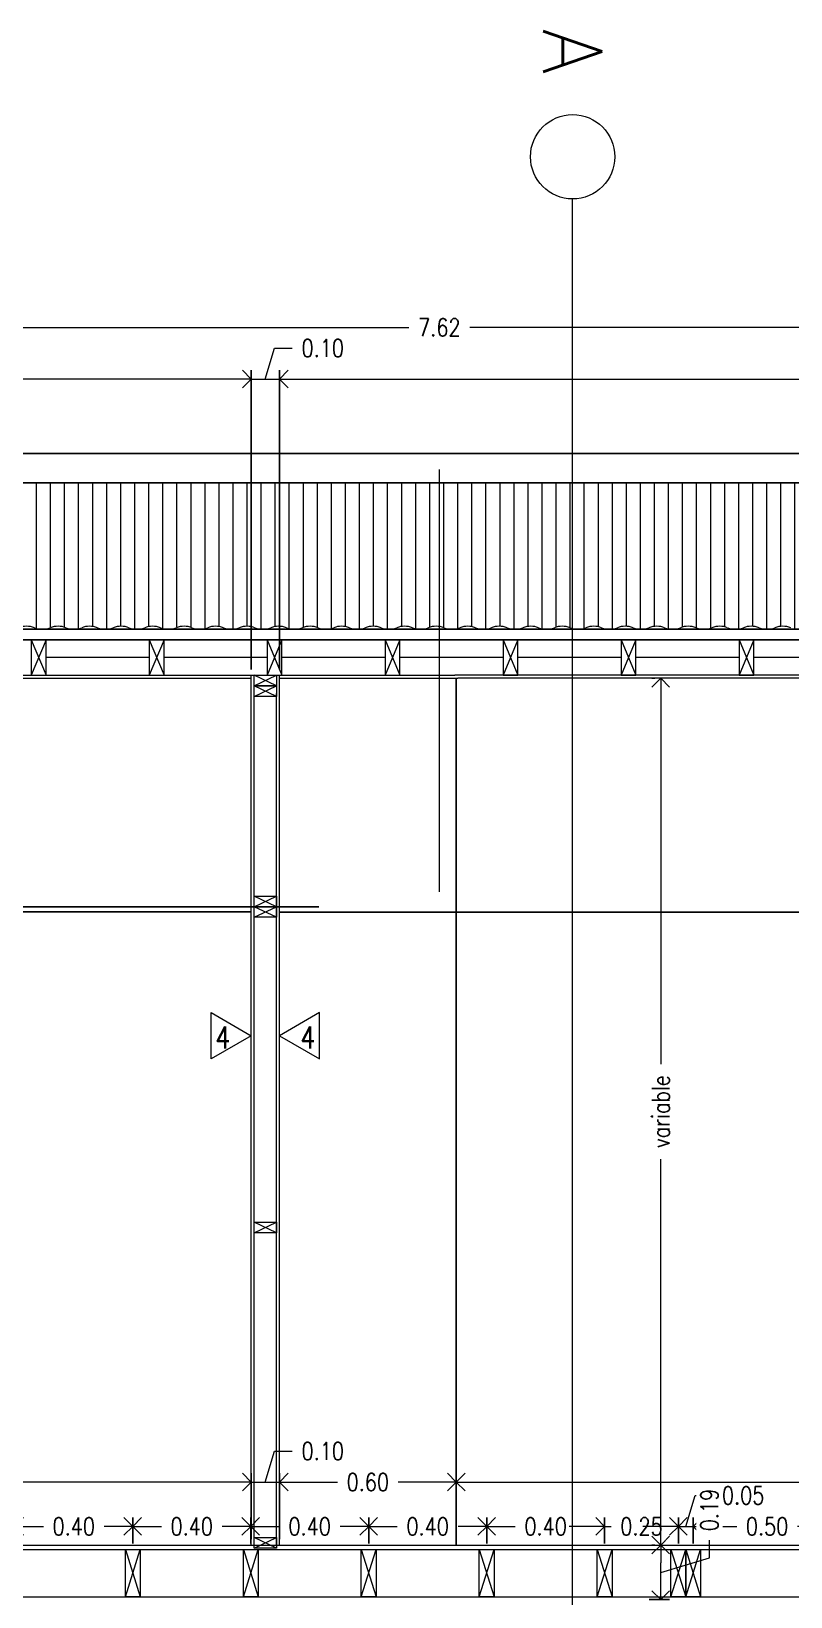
# Model space of a CAD drawing. Header units: inches. Extents: x 10.8 to 60.4, y 12.2 to 79.7.
# Drawn here: x 50.68 to 53.26, y 19.75 to 25.06 of the extents above; entities that cross this region are included whole.
import ezdxf
from ezdxf.enums import TextEntityAlignment as Align

# ---------------------------------------------------------------- set-up
doc = ezdxf.new("R2010")
doc.units = ezdxf.units.IN
doc.header["$MEASUREMENT"] = 0
doc.linetypes.add('HIDDEN', pattern=[0.375, 0.25, -0.125])
doc.layers.get('DEFPOINTS').update_dxf_attribs({"color": 210})
doc.layers.add('_AUX', color=210, linetype='Continuous', lineweight=18, plot=False)
for name, color, linetype, lineweight in [('A-ANNO-DIMS', 3, 'Continuous', 18), ('A-ANNO-SYMB', 3, 'Continuous', 18), ('A-ANNO-TEXT', 3, 'Continuous', 18), ('A-DETL-MBND', 3, 'Continuous', 18), ('A-ELEV-MBE2', 4, 'Continuous', 25), ('A-ELEV-OVHD', 3, 'HIDDEN', 18), ('A-ELEV-PATT', 8, 'Continuous', 18), ('A-WALL-PATT', 8, 'Continuous', 18), ('A-WALL-STUD', 3, 'Continuous', 18)]:
    doc.layers.add(name, color=color, linetype=linetype, lineweight=lineweight)
doc.styles.add('E-ROMANS', font='romans.shx', dxfattribs={"width": 0.8})
doc.dimstyles.new('E-0050_ARW_12', dxfattribs={"dimscale": 0.001, "dimtxt": 60, "dimasz": 60, "dimexe": 30, "dimexo": 20, "dimgap": 30, "dimtad": 0, "dimzin": 0, "dimdsep": 46, "dimtxsty": 'E-ROMANS', "dimblk": 'OPEN90', "dimcen": 30, "dimclrd": 256, "dimclre": 256, "dimclrt": 256, "dimadec": 0, "dimazin": 0, "dimtfac": 1, "dimtmove": 1, "dimatfit": 3, "dimldrblk": 'OPEN90', "dimfxl": 1, "dimtfill": 1, "dimtolj": 1, "dimtzin": 0, "dimlwd": -1, "dimarcsym": 0})

# ---------------------------------------------------------------- blocks, each defined once
blk = doc.blocks.new('_Open90')
at = {"color": 0, "linetype": 'ByBlock', "lineweight": -2}
for p, q in [((0, 0), (-1, 0)), ((-0.5, 0.5), (0, 0)), ((0, 0), (-0.5, -0.5))]:
    blk.add_line(p, q, dxfattribs=at)
blk = doc.blocks.new('*D1375')
at = {"layer": 'A-ANNO-DIMS', "lineweight": -2, "transparency": 16777216}
for p, q in [((50.6266, 19.9313), (50.6266, 20.0195)), ((51.0266, 19.9313), (51.0266, 20.0195))]:
    blk.add_line(p, q, dxfattribs=at)
at = {"layer": 'A-ANNO-DIMS', "transparency": 16777216}
for p, q in [((50.6866, 19.9895), (50.7235, 19.9895)), ((50.9666, 19.9895), (50.9298, 19.9895))]:
    blk.add_line(p, q, dxfattribs=at)
at = {"layer": 'DEFPOINTS', "color": 0, "transparency": 16777216}
for p in [(51.0266, 19.9895), (50.6266, 19.9113), (51.0266, 19.9113)]:
    blk.add_point(p, dxfattribs=at)
at = {"layer": 'A-ANNO-DIMS', "transparency": 16777216, "xscale": 0.06, "yscale": 0.06, "zscale": 0.06, "rotation": 180}
blk.add_blockref('_Open90', (50.6266, 19.9895), dxfattribs=at)
at = {"layer": 'A-ANNO-DIMS', "transparency": 16777216, "xscale": 0.06, "yscale": 0.06, "zscale": 0.06}
blk.add_blockref('_Open90', (51.0266, 19.9895), dxfattribs=at)
at = {"layer": 'A-ANNO-DIMS', "transparency": 16777216, "insert": (50.8266, 19.9895), "char_height": 0.06, "attachment_point": 5, "style": 'E-ROMANS', "bg_fill": 3, "box_fill_scale": 1.25, "bg_fill_color": 256, "bg_fill_true_color": 13158600, "bg_fill_transparency": 0}
blk.add_mtext('\\A1;0.40', dxfattribs=at)
blk = doc.blocks.new('*D1376')
at = {"layer": 'A-ANNO-DIMS', "lineweight": -2, "transparency": 16777216}
for p, q in [((51.0266, 19.9313), (51.0266, 20.0195)), ((51.4266, 19.9313), (51.4266, 20.0195))]:
    blk.add_line(p, q, dxfattribs=at)
at = {"layer": 'A-ANNO-DIMS', "transparency": 16777216}
for p, q in [((51.0866, 19.9895), (51.1235, 19.9895)), ((51.3666, 19.9895), (51.3298, 19.9895))]:
    blk.add_line(p, q, dxfattribs=at)
at = {"layer": 'DEFPOINTS', "color": 0, "transparency": 16777216}
for p in [(51.4266, 19.9895), (51.0266, 19.9113), (51.4266, 19.9113)]:
    blk.add_point(p, dxfattribs=at)
at = {"layer": 'A-ANNO-DIMS', "transparency": 16777216, "xscale": 0.06, "yscale": 0.06, "zscale": 0.06, "rotation": 180}
blk.add_blockref('_Open90', (51.0266, 19.9895), dxfattribs=at)
at = {"layer": 'A-ANNO-DIMS', "transparency": 16777216, "xscale": 0.06, "yscale": 0.06, "zscale": 0.06}
blk.add_blockref('_Open90', (51.4266, 19.9895), dxfattribs=at)
at = {"layer": 'A-ANNO-DIMS', "transparency": 16777216, "insert": (51.2266, 19.9895), "char_height": 0.06, "attachment_point": 5, "style": 'E-ROMANS', "bg_fill": 3, "box_fill_scale": 1.25, "bg_fill_color": 256, "bg_fill_true_color": 13158600, "bg_fill_transparency": 0}
blk.add_mtext('\\A1;0.40', dxfattribs=at)
blk = doc.blocks.new('*D1377')
at = {"layer": 'A-ANNO-DIMS', "lineweight": -2, "transparency": 16777216}
for p, q in [((51.4266, 19.9313), (51.4266, 20.0195)), ((51.8266, 19.9313), (51.8266, 20.0195))]:
    blk.add_line(p, q, dxfattribs=at)
at = {"layer": 'A-ANNO-DIMS', "transparency": 16777216}
for p, q in [((51.4866, 19.9895), (51.5235, 19.9895)), ((51.7666, 19.9895), (51.7298, 19.9895))]:
    blk.add_line(p, q, dxfattribs=at)
at = {"layer": 'DEFPOINTS', "color": 0, "transparency": 16777216}
for p in [(51.8266, 19.9895), (51.4266, 19.9113), (51.8266, 19.9113)]:
    blk.add_point(p, dxfattribs=at)
at = {"layer": 'A-ANNO-DIMS', "transparency": 16777216, "xscale": 0.06, "yscale": 0.06, "zscale": 0.06, "rotation": 180}
blk.add_blockref('_Open90', (51.4266, 19.9895), dxfattribs=at)
at = {"layer": 'A-ANNO-DIMS', "transparency": 16777216, "xscale": 0.06, "yscale": 0.06, "zscale": 0.06}
blk.add_blockref('_Open90', (51.8266, 19.9895), dxfattribs=at)
at = {"layer": 'A-ANNO-DIMS', "transparency": 16777216, "insert": (51.6266, 19.9895), "char_height": 0.06, "attachment_point": 5, "style": 'E-ROMANS', "bg_fill": 3, "box_fill_scale": 1.25, "bg_fill_color": 256, "bg_fill_true_color": 13158600, "bg_fill_transparency": 0}
blk.add_mtext('\\A1;0.40', dxfattribs=at)
blk = doc.blocks.new('*D1378')
at = {"layer": 'A-ANNO-DIMS', "lineweight": -2, "transparency": 16777216}
for p, q in [((51.8266, 19.9313), (51.8266, 20.0195)), ((52.2266, 19.9313), (52.2266, 20.0195))]:
    blk.add_line(p, q, dxfattribs=at)
at = {"layer": 'A-ANNO-DIMS', "transparency": 16777216}
for p, q in [((51.8866, 19.9895), (51.9235, 19.9895)), ((52.1666, 19.9895), (52.1298, 19.9895))]:
    blk.add_line(p, q, dxfattribs=at)
at = {"layer": 'DEFPOINTS', "color": 0, "transparency": 16777216}
for p in [(52.2266, 19.9895), (51.8266, 19.9113), (52.2266, 19.9113)]:
    blk.add_point(p, dxfattribs=at)
at = {"layer": 'A-ANNO-DIMS', "transparency": 16777216, "xscale": 0.06, "yscale": 0.06, "zscale": 0.06, "rotation": 180}
blk.add_blockref('_Open90', (51.8266, 19.9895), dxfattribs=at)
at = {"layer": 'A-ANNO-DIMS', "transparency": 16777216, "xscale": 0.06, "yscale": 0.06, "zscale": 0.06}
blk.add_blockref('_Open90', (52.2266, 19.9895), dxfattribs=at)
at = {"layer": 'A-ANNO-DIMS', "transparency": 16777216, "insert": (52.0266, 19.9895), "char_height": 0.06, "attachment_point": 5, "style": 'E-ROMANS', "bg_fill": 3, "box_fill_scale": 1.25, "bg_fill_color": 256, "bg_fill_true_color": 13158600, "bg_fill_transparency": 0}
blk.add_mtext('\\A1;0.40', dxfattribs=at)
blk = doc.blocks.new('*D1379')
at = {"layer": 'A-ANNO-DIMS', "lineweight": -2, "transparency": 16777216}
for p, q in [((52.2266, 19.9313), (52.2266, 20.0195)), ((52.6266, 19.9313), (52.6266, 20.0195))]:
    blk.add_line(p, q, dxfattribs=at)
at = {"layer": 'A-ANNO-DIMS', "transparency": 16777216}
for p, q in [((52.2866, 19.9895), (52.3235, 19.9895)), ((52.5666, 19.9895), (52.5298, 19.9895))]:
    blk.add_line(p, q, dxfattribs=at)
at = {"layer": 'DEFPOINTS', "color": 0, "transparency": 16777216}
for p in [(52.6266, 19.9895), (52.2266, 19.9113), (52.6266, 19.9113)]:
    blk.add_point(p, dxfattribs=at)
at = {"layer": 'A-ANNO-DIMS', "transparency": 16777216, "xscale": 0.06, "yscale": 0.06, "zscale": 0.06, "rotation": 180}
blk.add_blockref('_Open90', (52.2266, 19.9895), dxfattribs=at)
at = {"layer": 'A-ANNO-DIMS', "transparency": 16777216, "xscale": 0.06, "yscale": 0.06, "zscale": 0.06}
blk.add_blockref('_Open90', (52.6266, 19.9895), dxfattribs=at)
at = {"layer": 'A-ANNO-DIMS', "transparency": 16777216, "insert": (52.4266, 19.9895), "char_height": 0.06, "attachment_point": 5, "style": 'E-ROMANS', "bg_fill": 3, "box_fill_scale": 1.25, "bg_fill_color": 256, "bg_fill_true_color": 13158600, "bg_fill_transparency": 0}
blk.add_mtext('\\A1;0.40', dxfattribs=at)
blk = doc.blocks.new('*D1381')
at = {"layer": 'A-ANNO-DIMS', "lineweight": -2, "transparency": 16777216}
for p, q in [((52.6266, 19.9313), (52.6266, 20.0195)), ((52.8766, 19.9313), (52.8766, 20.0195))]:
    blk.add_line(p, q, dxfattribs=at)
at = {"layer": 'A-ANNO-DIMS', "transparency": 16777216}
for p, q in [((52.5666, 19.9895), (52.5066, 19.9895)), ((52.6266, 19.9895), (52.6485, 19.9895)), ((52.8766, 19.9895), (52.8548, 19.9895)), ((52.9366, 19.9895), (52.9966, 19.9895))]:
    blk.add_line(p, q, dxfattribs=at)
at = {"layer": 'DEFPOINTS', "color": 0, "transparency": 16777216}
for p in [(52.8766, 19.9895), (52.6266, 19.9113), (52.8766, 19.9113)]:
    blk.add_point(p, dxfattribs=at)
at = {"layer": 'A-ANNO-DIMS', "transparency": 16777216, "xscale": 0.06, "yscale": 0.06, "zscale": 0.06}
blk.add_blockref('_Open90', (52.6266, 19.9895), dxfattribs=at)
at = {"layer": 'A-ANNO-DIMS', "transparency": 16777216, "xscale": 0.06, "yscale": 0.06, "zscale": 0.06, "rotation": 180}
blk.add_blockref('_Open90', (52.8766, 19.9895), dxfattribs=at)
at = {"layer": 'A-ANNO-DIMS', "transparency": 16777216, "insert": (52.7516, 19.9895), "char_height": 0.06, "attachment_point": 5, "style": 'E-ROMANS', "bg_fill": 3, "box_fill_scale": 1.25, "bg_fill_color": 256, "bg_fill_true_color": 13158600, "bg_fill_transparency": 0}
blk.add_mtext('\\A1;0.25', dxfattribs=at)
blk = doc.blocks.new('*D1382')
at = {"layer": 'A-ANNO-DIMS', "transparency": 16777216}
for p, q in [((52.9016, 19.9895), (52.9331, 20.0945)), ((52.9331, 20.0945), (52.9931, 20.0945)), ((52.8166, 19.9895), (52.7566, 19.9895)), ((52.8766, 19.9895), (52.9266, 19.9895)), ((52.8766, 19.9895), (52.9266, 19.9895)), ((52.9866, 19.9895), (53.0466, 19.9895))]:
    blk.add_line(p, q, dxfattribs=at)
at = {"layer": 'A-ANNO-DIMS', "lineweight": -2, "transparency": 16777216}
for p, q in [((52.8766, 19.9313), (52.8766, 20.0195)), ((52.9266, 19.9313), (52.9266, 20.0195))]:
    blk.add_line(p, q, dxfattribs=at)
at = {"layer": 'DEFPOINTS', "color": 0, "transparency": 16777216}
for p in [(52.9266, 19.9895), (52.8766, 19.9113), (52.9266, 19.9113)]:
    blk.add_point(p, dxfattribs=at)
at = {"layer": 'A-ANNO-DIMS', "transparency": 16777216, "xscale": 0.06, "yscale": 0.06, "zscale": 0.06}
blk.add_blockref('_Open90', (52.8766, 19.9895), dxfattribs=at)
at = {"layer": 'A-ANNO-DIMS', "transparency": 16777216, "xscale": 0.06, "yscale": 0.06, "zscale": 0.06, "rotation": 180}
blk.add_blockref('_Open90', (52.9266, 19.9895), dxfattribs=at)
at = {"layer": 'A-ANNO-DIMS', "transparency": 16777216, "insert": (53.0963, 20.0945), "char_height": 0.06, "attachment_point": 5, "style": 'E-ROMANS', "bg_fill": 3, "box_fill_scale": 1.25, "bg_fill_color": 256, "bg_fill_true_color": 13158600, "bg_fill_transparency": 0}
blk.add_mtext('\\A1;0.05', dxfattribs=at)
blk = doc.blocks.new('*D1383')
at = {"layer": 'A-ANNO-DIMS', "lineweight": -2, "transparency": 16777216}
for p, q in [((52.9266, 19.9313), (52.9266, 20.0195)), ((53.4286, 19.9313), (53.4286, 20.0195))]:
    blk.add_line(p, q, dxfattribs=at)
at = {"layer": 'A-ANNO-DIMS', "transparency": 16777216}
for p, q in [((52.9866, 19.9895), (53.0745, 19.9895)), ((53.3686, 19.9895), (53.2808, 19.9895))]:
    blk.add_line(p, q, dxfattribs=at)
at = {"layer": 'DEFPOINTS', "color": 0, "transparency": 16777216}
for p in [(53.4286, 19.9895), (52.9266, 19.9113), (53.4286, 19.9113)]:
    blk.add_point(p, dxfattribs=at)
at = {"layer": 'A-ANNO-DIMS', "transparency": 16777216, "xscale": 0.06, "yscale": 0.06, "zscale": 0.06, "rotation": 180}
blk.add_blockref('_Open90', (52.9266, 19.9895), dxfattribs=at)
at = {"layer": 'A-ANNO-DIMS', "transparency": 16777216, "xscale": 0.06, "yscale": 0.06, "zscale": 0.06}
blk.add_blockref('_Open90', (53.4286, 19.9895), dxfattribs=at)
at = {"layer": 'A-ANNO-DIMS', "transparency": 16777216, "insert": (53.1776, 19.9895), "char_height": 0.06, "attachment_point": 5, "style": 'E-ROMANS', "bg_fill": 3, "box_fill_scale": 1.25, "bg_fill_color": 256, "bg_fill_true_color": 13158600, "bg_fill_transparency": 0}
blk.add_mtext('\\A1;0.50', dxfattribs=at)
blk = doc.blocks.new('*D1392')
at = {"layer": 'A-ANNO-DIMS', "lineweight": -2, "transparency": 16777216}
for p, q in [((48.6416, 22.8863), (48.6416, 23.9109)), ((51.4286, 22.8963), (51.4286, 23.9109))]:
    blk.add_line(p, q, dxfattribs=at)
at = {"layer": 'A-ANNO-DIMS', "transparency": 16777216}
for p, q in [((48.7016, 23.8809), (49.9331, 23.8809)), ((51.3686, 23.8809), (50.1371, 23.8809))]:
    blk.add_line(p, q, dxfattribs=at)
at = {"layer": 'DEFPOINTS', "color": 0, "transparency": 16777216}
for p in [(51.4286, 23.8809), (48.6416, 22.8663), (51.4286, 22.8763)]:
    blk.add_point(p, dxfattribs=at)
at = {"layer": 'A-ANNO-DIMS', "transparency": 16777216, "xscale": 0.06, "yscale": 0.06, "zscale": 0.06, "rotation": 180}
blk.add_blockref('_Open90', (48.6416, 23.8809), dxfattribs=at)
at = {"layer": 'A-ANNO-DIMS', "transparency": 16777216, "xscale": 0.06, "yscale": 0.06, "zscale": 0.06}
blk.add_blockref('_Open90', (51.4286, 23.8809), dxfattribs=at)
at = {"layer": 'A-ANNO-DIMS', "transparency": 16777216, "insert": (50.0351, 23.8809), "char_height": 0.06, "attachment_point": 5, "style": 'E-ROMANS', "bg_fill": 3, "box_fill_scale": 1.25, "bg_fill_color": 256, "bg_fill_true_color": 13158600, "bg_fill_transparency": 0}
blk.add_mtext('\\A1;2.79', dxfattribs=at)
blk = doc.blocks.new('*D1303')
at = {"layer": 'A-ANNO-DIMS', "transparency": 16777216}
for p, q in [((51.4761, 23.8809), (51.5076, 23.9859)), ((51.5076, 23.9859), (51.5676, 23.9859)), ((51.3686, 23.8809), (51.3086, 23.8809)), ((51.4286, 23.8809), (51.5236, 23.8809)), ((51.4286, 23.8809), (51.5236, 23.8809)), ((51.5836, 23.8809), (51.6436, 23.8809))]:
    blk.add_line(p, q, dxfattribs=at)
at = {"layer": 'A-ANNO-DIMS', "lineweight": -2, "transparency": 16777216}
for p, q in [((51.4286, 22.8963), (51.4286, 23.9109)), ((51.5236, 22.8963), (51.5236, 23.9109))]:
    blk.add_line(p, q, dxfattribs=at)
at = {"layer": 'DEFPOINTS', "color": 0, "transparency": 16777216}
for p in [(51.5236, 23.8809), (51.4286, 22.8763), (51.5236, 22.8763)]:
    blk.add_point(p, dxfattribs=at)
at = {"layer": 'A-ANNO-DIMS', "transparency": 16777216, "xscale": 0.06, "yscale": 0.06, "zscale": 0.06}
blk.add_blockref('_Open90', (51.4286, 23.8809), dxfattribs=at)
at = {"layer": 'A-ANNO-DIMS', "transparency": 16777216, "xscale": 0.06, "yscale": 0.06, "zscale": 0.06, "rotation": 180}
blk.add_blockref('_Open90', (51.5236, 23.8809), dxfattribs=at)
at = {"layer": 'A-ANNO-DIMS', "transparency": 16777216, "insert": (51.6708, 23.9859), "char_height": 0.06, "attachment_point": 5, "style": 'E-ROMANS', "bg_fill": 3, "box_fill_scale": 1.25, "bg_fill_color": 256, "bg_fill_true_color": 13158600, "bg_fill_transparency": 0}
blk.add_mtext('\\A1;0.10', dxfattribs=at)
blk = doc.blocks.new('*D1393')
at = {"layer": 'A-ANNO-DIMS', "lineweight": -2, "transparency": 16777216}
for p, q in [((51.5236, 22.8963), (51.5236, 23.9109)), ((55.4906, 22.8963), (55.4906, 23.9109))]:
    blk.add_line(p, q, dxfattribs=at)
at = {"layer": 'A-ANNO-DIMS', "transparency": 16777216}
for p, q in [((51.5836, 23.8809), (53.404, 23.8809)), ((55.4306, 23.8809), (53.6103, 23.8809))]:
    blk.add_line(p, q, dxfattribs=at)
at = {"layer": 'DEFPOINTS', "color": 0, "transparency": 16777216}
for p in [(55.4906, 23.8809), (51.5236, 22.8763), (55.4906, 22.8763)]:
    blk.add_point(p, dxfattribs=at)
at = {"layer": 'A-ANNO-DIMS', "transparency": 16777216, "xscale": 0.06, "yscale": 0.06, "zscale": 0.06, "rotation": 180}
blk.add_blockref('_Open90', (51.5236, 23.8809), dxfattribs=at)
at = {"layer": 'A-ANNO-DIMS', "transparency": 16777216, "xscale": 0.06, "yscale": 0.06, "zscale": 0.06}
blk.add_blockref('_Open90', (55.4906, 23.8809), dxfattribs=at)
at = {"layer": 'A-ANNO-DIMS', "transparency": 16777216, "insert": (53.5071, 23.8809), "char_height": 0.06, "attachment_point": 5, "style": 'E-ROMANS', "bg_fill": 3, "box_fill_scale": 1.25, "bg_fill_color": 256, "bg_fill_true_color": 13158600, "bg_fill_transparency": 0}
blk.add_mtext('\\A1;3.97', dxfattribs=at)
blk = doc.blocks.new('*D1404')
at = {"layer": 'A-ANNO-DIMS', "lineweight": -2, "transparency": 16777216}
for p, q in [((48.6516, 19.9463), (48.6516, 20.17)), ((51.4286, 19.9463), (51.4286, 20.17))]:
    blk.add_line(p, q, dxfattribs=at)
at = {"layer": 'A-ANNO-DIMS', "transparency": 16777216}
for p, q in [((48.7116, 20.14), (49.937, 20.14)), ((51.3686, 20.14), (50.1433, 20.14))]:
    blk.add_line(p, q, dxfattribs=at)
at = {"layer": 'DEFPOINTS', "color": 0, "transparency": 16777216}
for p in [(51.4286, 20.14), (48.6516, 19.9263), (51.4286, 19.9263)]:
    blk.add_point(p, dxfattribs=at)
at = {"layer": 'A-ANNO-DIMS', "transparency": 16777216, "xscale": 0.06, "yscale": 0.06, "zscale": 0.06, "rotation": 180}
blk.add_blockref('_Open90', (48.6516, 20.14), dxfattribs=at)
at = {"layer": 'A-ANNO-DIMS', "transparency": 16777216, "xscale": 0.06, "yscale": 0.06, "zscale": 0.06}
blk.add_blockref('_Open90', (51.4286, 20.14), dxfattribs=at)
at = {"layer": 'A-ANNO-DIMS', "transparency": 16777216, "insert": (50.0401, 20.14), "char_height": 0.06, "attachment_point": 5, "style": 'E-ROMANS', "bg_fill": 3, "box_fill_scale": 1.25, "bg_fill_color": 256, "bg_fill_true_color": 13158600, "bg_fill_transparency": 0}
blk.add_mtext('\\A1;2.78', dxfattribs=at)
blk = doc.blocks.new('*D1405')
at = {"layer": 'A-ANNO-DIMS', "transparency": 16777216}
for p, q in [((51.4761, 20.14), (51.5076, 20.245)), ((51.5076, 20.245), (51.5676, 20.245)), ((51.3686, 20.14), (51.3086, 20.14)), ((51.4286, 20.14), (51.5236, 20.14)), ((51.4286, 20.14), (51.5236, 20.14)), ((51.5836, 20.14), (51.6436, 20.14))]:
    blk.add_line(p, q, dxfattribs=at)
at = {"layer": 'A-ANNO-DIMS', "lineweight": -2, "transparency": 16777216}
for p, q in [((51.4286, 19.9463), (51.4286, 20.17)), ((51.5236, 19.9463), (51.5236, 20.17))]:
    blk.add_line(p, q, dxfattribs=at)
at = {"layer": 'DEFPOINTS', "color": 0, "transparency": 16777216}
for p in [(51.5236, 20.14), (51.4286, 19.9263), (51.5236, 19.9263)]:
    blk.add_point(p, dxfattribs=at)
at = {"layer": 'A-ANNO-DIMS', "transparency": 16777216, "xscale": 0.06, "yscale": 0.06, "zscale": 0.06}
blk.add_blockref('_Open90', (51.4286, 20.14), dxfattribs=at)
at = {"layer": 'A-ANNO-DIMS', "transparency": 16777216, "xscale": 0.06, "yscale": 0.06, "zscale": 0.06, "rotation": 180}
blk.add_blockref('_Open90', (51.5236, 20.14), dxfattribs=at)
at = {"layer": 'A-ANNO-DIMS', "transparency": 16777216, "insert": (51.6708, 20.245), "char_height": 0.06, "attachment_point": 5, "style": 'E-ROMANS', "bg_fill": 3, "box_fill_scale": 1.25, "bg_fill_color": 256, "bg_fill_true_color": 13158600, "bg_fill_transparency": 0}
blk.add_mtext('\\A1;0.10', dxfattribs=at)
blk = doc.blocks.new('*D1406')
at = {"layer": 'A-ANNO-DIMS', "lineweight": -2, "transparency": 16777216}
for p, q in [((51.5236, 19.9463), (51.5236, 20.17)), ((52.1236, 19.9463), (52.1236, 20.17))]:
    blk.add_line(p, q, dxfattribs=at)
at = {"layer": 'A-ANNO-DIMS', "transparency": 16777216}
for p, q in [((51.5836, 20.14), (51.7205, 20.14)), ((52.0636, 20.14), (51.9268, 20.14))]:
    blk.add_line(p, q, dxfattribs=at)
at = {"layer": 'DEFPOINTS', "color": 0, "transparency": 16777216}
for p in [(52.1236, 20.14), (51.5236, 19.9263), (52.1236, 19.9263)]:
    blk.add_point(p, dxfattribs=at)
at = {"layer": 'A-ANNO-DIMS', "transparency": 16777216, "xscale": 0.06, "yscale": 0.06, "zscale": 0.06, "rotation": 180}
blk.add_blockref('_Open90', (51.5236, 20.14), dxfattribs=at)
at = {"layer": 'A-ANNO-DIMS', "transparency": 16777216, "xscale": 0.06, "yscale": 0.06, "zscale": 0.06}
blk.add_blockref('_Open90', (52.1236, 20.14), dxfattribs=at)
at = {"layer": 'A-ANNO-DIMS', "transparency": 16777216, "insert": (51.8236, 20.14), "char_height": 0.06, "attachment_point": 5, "style": 'E-ROMANS', "bg_fill": 3, "box_fill_scale": 1.25, "bg_fill_color": 256, "bg_fill_true_color": 13158600, "bg_fill_transparency": 0}
blk.add_mtext('\\A1;0.60', dxfattribs=at)
blk = doc.blocks.new('*D1407')
at = {"layer": 'A-ANNO-DIMS', "lineweight": -2, "transparency": 16777216}
for p, q in [((52.1236, 19.9463), (52.1236, 20.17)), ((55.4797, 19.9463), (55.4797, 20.17))]:
    blk.add_line(p, q, dxfattribs=at)
at = {"layer": 'A-ANNO-DIMS', "transparency": 16777216}
for p, q in [((52.1836, 20.14), (53.6985, 20.14)), ((55.4197, 20.14), (53.9048, 20.14))]:
    blk.add_line(p, q, dxfattribs=at)
at = {"layer": 'DEFPOINTS', "color": 0, "transparency": 16777216}
for p in [(55.4797, 20.14), (52.1236, 19.9263), (55.4797, 19.9263)]:
    blk.add_point(p, dxfattribs=at)
at = {"layer": 'A-ANNO-DIMS', "transparency": 16777216, "xscale": 0.06, "yscale": 0.06, "zscale": 0.06, "rotation": 180}
blk.add_blockref('_Open90', (52.1236, 20.14), dxfattribs=at)
at = {"layer": 'A-ANNO-DIMS', "transparency": 16777216, "xscale": 0.06, "yscale": 0.06, "zscale": 0.06}
blk.add_blockref('_Open90', (55.4797, 20.14), dxfattribs=at)
at = {"layer": 'A-ANNO-DIMS', "transparency": 16777216, "insert": (53.8016, 20.14), "char_height": 0.06, "attachment_point": 5, "style": 'E-ROMANS', "bg_fill": 3, "box_fill_scale": 1.25, "bg_fill_color": 256, "bg_fill_true_color": 13158600, "bg_fill_transparency": 0}
blk.add_mtext('\\A1;3.36', dxfattribs=at)
blk = doc.blocks.new('*D1410')
at = {"layer": 'A-ANNO-DIMS', "lineweight": -2, "transparency": 16777216}
for p, q in [((52.797, 19.9263), (52.787, 19.9263)), ((52.7776, 19.7413), (52.847, 19.7413))]:
    blk.add_line(p, q, dxfattribs=at)
at = {"layer": 'A-ANNO-DIMS', "transparency": 16777216}
for p, q in [((52.982, 19.8833), (52.982, 19.9433)), ((52.817, 19.8338), (52.982, 19.8833)), ((52.817, 19.8013), (52.817, 19.8663))]:
    blk.add_line(p, q, dxfattribs=at)
at = {"layer": 'DEFPOINTS', "color": 0, "transparency": 16777216}
for p in [(52.817, 19.9263), (52.817, 19.9263), (52.7576, 19.7413)]:
    blk.add_point(p, dxfattribs=at)
at = {"layer": 'A-ANNO-DIMS', "transparency": 16777216, "xscale": 0.06, "yscale": 0.06, "zscale": 0.06}
for p, rotation in [((52.817, 19.9263), 90), ((52.817, 19.7413), 270)]:
    blk.add_blockref('_Open90', p, dxfattribs=dict(at, rotation=rotation))
at = {"layer": 'A-ANNO-DIMS', "transparency": 16777216, "insert": (52.982, 20.0453), "char_height": 0.06, "attachment_point": 5, "rotation": 90, "style": 'E-ROMANS', "bg_fill": 3, "box_fill_scale": 1.25, "bg_fill_color": 256, "bg_fill_true_color": 13158600, "bg_fill_transparency": 0}
blk.add_mtext('\\A1;0.19', dxfattribs=at)
blk = doc.blocks.new('*D1411')
at = {"layer": 'A-ANNO-DIMS', "lineweight": -2, "transparency": 16777216}
for p, q in [((52.797, 22.8663), (52.787, 22.8663)), ((52.797, 19.9263), (52.787, 19.9263))]:
    blk.add_line(p, q, dxfattribs=at)
at = {"layer": 'A-ANNO-DIMS', "transparency": 16777216}
for p, q in [((52.817, 22.8063), (52.817, 21.5578)), ((52.817, 19.9863), (52.817, 21.2349))]:
    blk.add_line(p, q, dxfattribs=at)
at = {"layer": 'DEFPOINTS', "color": 0, "transparency": 16777216}
for p in [(52.817, 22.8663), (52.817, 22.8663), (52.817, 19.9263)]:
    blk.add_point(p, dxfattribs=at)
at = {"layer": 'A-ANNO-DIMS', "transparency": 16777216, "xscale": 0.06, "yscale": 0.06, "zscale": 0.06}
for p, rotation in [((52.817, 22.8663), 90), ((52.817, 19.9263), 270)]:
    blk.add_blockref('_Open90', p, dxfattribs=dict(at, rotation=rotation))
at = {"layer": 'A-ANNO-DIMS', "transparency": 16777216, "insert": (52.817, 21.3963), "char_height": 0.06, "attachment_point": 5, "rotation": 90, "style": 'E-ROMANS', "bg_fill": 3, "box_fill_scale": 1.25, "bg_fill_color": 256, "bg_fill_true_color": 13158600, "bg_fill_transparency": 0}
blk.add_mtext('\\A1;variable', dxfattribs=at)
blk = doc.blocks.new('*D1412')
at = {"layer": 'A-ANNO-DIMS', "lineweight": -2, "transparency": 16777216}
for p, q in [((48.2551, 23.6483), (48.2551, 24.086)), ((55.8771, 23.6483), (55.8771, 24.086))]:
    blk.add_line(p, q, dxfattribs=at)
at = {"layer": 'A-ANNO-DIMS', "transparency": 16777216}
for p, q in [((48.3151, 24.056), (51.963, 24.056)), ((55.8171, 24.056), (52.1693, 24.056))]:
    blk.add_line(p, q, dxfattribs=at)
at = {"layer": 'DEFPOINTS', "color": 0, "transparency": 16777216}
for p in [(55.8771, 24.056), (48.2551, 23.6283), (55.8771, 23.6283)]:
    blk.add_point(p, dxfattribs=at)
at = {"layer": 'A-ANNO-DIMS', "transparency": 16777216, "xscale": 0.06, "yscale": 0.06, "zscale": 0.06, "rotation": 180}
blk.add_blockref('_Open90', (48.2551, 24.056), dxfattribs=at)
at = {"layer": 'A-ANNO-DIMS', "transparency": 16777216, "xscale": 0.06, "yscale": 0.06, "zscale": 0.06}
blk.add_blockref('_Open90', (55.8771, 24.056), dxfattribs=at)
at = {"layer": 'A-ANNO-DIMS', "transparency": 16777216, "insert": (52.0661, 24.056), "char_height": 0.06, "attachment_point": 5, "style": 'E-ROMANS', "bg_fill": 3, "box_fill_scale": 1.25, "bg_fill_color": 256, "bg_fill_true_color": 13158600, "bg_fill_transparency": 0}
blk.add_mtext('\\A1;7.62', dxfattribs=at)

msp = doc.modelspace()

# ---------------------------------------------------------------- hatches: boundary and pattern name
at = {"layer": 'A-ELEV-PATT'}
h = msp.add_hatch(dxfattribs=at)
h.set_pattern_fill('LINE', color=256, scale=0.015, style=0)
h.set_pattern_definition([(90, (25.316072, 614.402134), (-0.047625, 1e-17), [])])
h.paths.add_polyline_path([(52.0661, 23.5283), (48.3551, 23.5283), (48.3551, 23.0541), (48.2551, 23.0541), (48.2551, 22.9991), (48.2476, 22.9791), (48.2676, 22.9791), (48.2676, 23.0325, 0.075347), (48.289, 23.0374, -0.189121), (48.3424, 23.0374, 0.189121), (48.3958, 23.0374, -0.189121), (48.4493, 23.0374, 0.189121), (48.5027, 23.0374, -0.189121), (48.5561, 23.0374, 0.189121), (48.6095, 23.0374, -0.189121), (48.663, 23.0374, 0.189121), (48.7164, 23.0374, -0.189121), (48.7698, 23.0374, 0.189121), (48.8232, 23.0374, -0.189121), (48.8766, 23.0374, 0.189121), (48.9301, 23.0374, -0.189121), (48.9835, 23.0374, 0.189121), (49.0369, 23.0374, -0.189121), (49.0903, 23.0374, 0.189121), (49.1438, 23.0374, -0.189121), (49.1972, 23.0374, 0.189121), (49.2506, 23.0374, -0.189121), (49.304, 23.0374, 0.189121), (49.3575, 23.0374, -0.189121), (49.4109, 23.0374, 0.189121), (49.4643, 23.0374, -0.189121), (49.5177, 23.0374, 0.189121), (49.5712, 23.0374, -0.189121), (49.6246, 23.0374, 0.189121), (49.678, 23.0374, -0.189121), (49.7314, 23.0374, 0.189121), (49.7849, 23.0374, -0.189121), (49.8383, 23.0374, 0.189121), (49.8917, 23.0374, -0.189121), (49.9451, 23.0374, 0.189121), (49.9986, 23.0374, -0.189121), (50.052, 23.0374, 0.189121), (50.1054, 23.0374, -0.189121), (50.1588, 23.0374, 0.189121), (50.2123, 23.0374, -0.189121), (50.2657, 23.0374, 0.189121), (50.3191, 23.0374, -0.189121), (50.3725, 23.0374, 0.189121), (50.426, 23.0374, -0.189121), (50.4794, 23.0374, 0.189121), (50.5328, 23.0374, -0.189121), (50.5862, 23.0374, 0.189121), (50.6397, 23.0374, -0.189121), (50.6931, 23.0374, 0.189121), (50.7465, 23.0374, -0.189121), (50.7999, 23.0374, 0.189121), (50.8533, 23.0374, -0.189121), (50.9068, 23.0374, 0.189121), (50.9602, 23.0374, -0.189121), (51.0136, 23.0374, 0.189121), (51.067, 23.0374, -0.189121), (51.1205, 23.0374, 0.189121), (51.1739, 23.0374, -0.189121), (51.2273, 23.0374, 0.189121), (51.2807, 23.0374, -0.189121), (51.3342, 23.0374, 0.189121), (51.3876, 23.0374, -0.189121), (51.441, 23.0374, 0.189121), (51.4944, 23.0374, -0.189121), (51.5479, 23.0374, 0.189121), (51.6013, 23.0374, -0.189121), (51.6547, 23.0374, 0.189121), (51.7081, 23.0374, -0.189121), (51.7616, 23.0374, 0.189121), (51.815, 23.0374, -0.189121), (51.8684, 23.0374, 0.189121), (51.9218, 23.0374, -0.189121), (51.9753, 23.0374, 0.189121), (52.0287, 23.0374, -0.130952), (52.0661, 23.0417)])
h.paths.add_polyline_path([(50.4417, 23.2758), (50.4753, 23.3341), (50.5427, 23.3341), (50.5763, 23.2758), (50.5427, 23.2175), (50.4753, 23.2175)], flags=16)
h.paths.add_polyline_path([(54.0464, 23.2758), (54.0801, 23.3341), (54.1474, 23.3341), (54.1811, 23.2758), (54.1474, 23.2175), (54.1138, 23.2175), (54.1138, 23.0368, 0.183293), (54.1657, 23.0374, -0.189121), (54.2191, 23.0374, 0.189121), (54.2725, 23.0374, -0.189121), (54.3259, 23.0374, 0.189121), (54.3794, 23.0374, -0.189121), (54.4328, 23.0374, 0.189121), (54.4862, 23.0374, -0.189121), (54.5396, 23.0374, 0.189121), (54.593, 23.0374, -0.189121), (54.6465, 23.0374, 0.189121), (54.6999, 23.0374, -0.189121), (54.7533, 23.0374, 0.189121), (54.8067, 23.0374, -0.189121), (54.8602, 23.0374, 0.189121), (54.9136, 23.0374, -0.189121), (54.967, 23.0374, 0.189121), (55.0204, 23.0374, -0.189121), (55.0739, 23.0374, 0.189121), (55.1273, 23.0374, -0.189121), (55.1807, 23.0374, 0.189121), (55.2341, 23.0374, -0.189121), (55.2876, 23.0374, 0.189121), (55.341, 23.0374, -0.189121), (55.3944, 23.0374, 0.189121), (55.4478, 23.0374, -0.189121), (55.5013, 23.0374, 0.189121), (55.5547, 23.0374, -0.189121), (55.6081, 23.0374, 0.189121), (55.6615, 23.0374, -0.189121), (55.715, 23.0374, 0.189121), (55.7684, 23.0374, -0.189121), (55.8218, 23.0374, 0.196249), (55.8771, 23.0381), (55.8771, 23.0541), (55.7771, 23.0541), (55.7771, 23.5283), (52.0661, 23.5283), (52.0661, 23.0417, -0.056763), (52.0821, 23.0374, 0.189121), (52.1355, 23.0374, -0.189121), (52.189, 23.0374, 0.189121), (52.2424, 23.0374, -0.189121), (52.2958, 23.0374, 0.189121), (52.3492, 23.0374, -0.189121), (52.4027, 23.0374, 0.189121), (52.4561, 23.0374, -0.189121), (52.5095, 23.0374, 0.189121), (52.5629, 23.0374, -0.189121), (52.6164, 23.0374, 0.189121), (52.6698, 23.0374, -0.189121), (52.7232, 23.0374, 0.189121), (52.7766, 23.0374, -0.189121), (52.83, 23.0374, 0.189121), (52.8835, 23.0374, -0.189121), (52.9369, 23.0374, 0.189121), (52.9903, 23.0374, -0.189121), (53.0437, 23.0374, 0.189121), (53.0972, 23.0374, -0.189121), (53.1506, 23.0374, 0.189121), (53.204, 23.0374, -0.189121), (53.2574, 23.0374, 0.189121), (53.3109, 23.0374, -0.189121), (53.3643, 23.0374, 0.189121), (53.4177, 23.0374, -0.189121), (53.4711, 23.0374, 0.189121), (53.5246, 23.0374, -0.189121), (53.578, 23.0374, 0.189121), (53.6314, 23.0374, -0.189121), (53.6848, 23.0374, 0.189121), (53.7383, 23.0374, -0.189121), (53.7917, 23.0374, 0.189121), (53.8451, 23.0374, -0.189121), (53.8985, 23.0374, 0.189121), (53.952, 23.0374, -0.189121), (54.0054, 23.0374, 0.189121), (54.0588, 23.0374, -0.189121), (54.1122, 23.0374, 0.005632), (54.1138, 23.0368), (54.1138, 23.2175), (54.0801, 23.2175)])
h.paths.add_polyline_path([(50.4771, 23.3321), (50.5409, 23.3321), (50.5409, 23.2196), (50.4771, 23.2196)], flags=8)

# ---------------------------------------------------------------- linework, layer by layer
msp.add_line((48.6041, 22.0913), (51.6574, 22.0913))
at = {"layer": '_AUX'}
msp.add_lwpolyline([(52.0661, 22.1413), (52.0661, 23.5744)], dxfattribs=at)
at = {"layer": 'A-ANNO-SYMB'}
msp.add_circle((52.5181, 24.6346), 0.143, dxfattribs=at)
for centre, start, end in [((50.6664, 22.9693), 68.5813, 111.4187), ((50.7732, 22.9693), 68.5813, 111.4187), ((50.8801, 22.9693), 68.5813, 111.4187), ((50.9869, 22.9693), 68.5813, 111.4187), ((51.0938, 22.9693), 68.5813, 111.4187), ((51.2006, 22.9693), 68.5813, 111.4187), ((51.3075, 22.9693), 68.5813, 111.4187), ((51.4143, 22.9693), 68.5813, 111.4187), ((51.5212, 22.9693), 68.5813, 111.4187), ((51.628, 22.9693), 68.5813, 111.4187), ((51.7348, 22.9693), 68.5813, 111.4187), ((51.8417, 22.9693), 68.5813, 111.4187), ((51.9485, 22.9693), 68.5813, 111.4187), ((52.0554, 22.9693), 68.5813, 111.4187), ((52.1622, 22.9693), 68.5813, 111.4187), ((52.2691, 22.9693), 68.5813, 111.4187), ((52.3759, 22.9693), 68.5813, 111.4187), ((52.4828, 22.9693), 68.5813, 111.4187), ((52.5896, 22.9693), 68.5813, 111.4187), ((52.6965, 22.9693), 68.5813, 111.4187), ((52.8033, 22.9693), 68.5813, 111.4187), ((52.9102, 22.9693), 68.5813, 111.4187), ((53.017, 22.9693), 68.5813, 111.4187), ((53.1239, 22.9693), 68.5813, 111.4187), ((53.2307, 22.9693), 68.5813, 111.4187), ((50.7198, 23.1055), 248.5813, 291.4187), ((50.8266, 23.1055), 248.5813, 291.4187), ((50.9335, 23.1055), 248.5813, 291.4187), ((51.0403, 23.1055), 248.5813, 291.4187), ((51.1472, 23.1055), 248.5813, 291.4187), ((51.254, 23.1055), 248.5813, 291.4187), ((51.3609, 23.1055), 248.5813, 291.4187), ((51.4677, 23.1055), 248.5813, 291.4187), ((51.5746, 23.1055), 248.5813, 291.4187), ((51.6814, 23.1055), 248.5813, 291.4187), ((51.7883, 23.1055), 248.5813, 291.4187), ((51.8951, 23.1055), 248.5813, 291.4187), ((52.002, 23.1055), 248.5813, 291.4187), ((52.1088, 23.1055), 248.5813, 291.4187), ((52.2157, 23.1055), 248.5813, 291.4187), ((52.3225, 23.1055), 248.5813, 291.4187), ((52.4294, 23.1055), 248.5813, 291.4187), ((52.5362, 23.1055), 248.5813, 291.4187), ((52.6431, 23.1055), 248.5813, 291.4187), ((52.7499, 23.1055), 248.5813, 291.4187), ((52.8568, 23.1055), 248.5813, 291.4187), ((52.9636, 23.1055), 248.5813, 291.4187), ((53.0705, 23.1055), 248.5813, 291.4187), ((53.1773, 23.1055), 248.5813, 291.4187)]:
    msp.add_arc(centre, 0.0731, start, end, dxfattribs=at)
at = {"layer": 'A-DETL-MBND'}
for p, q in [((48.6316, 22.8763), (52.1186, 22.8763)), ((48.6316, 22.8663), (51.4286, 22.8663)), ((51.5236, 22.8663), (52.1286, 22.8663)), ((55.4906, 22.8763), (52.1186, 22.8763)), ((55.4906, 22.8663), (52.1286, 22.8663)), ((52.4706, 19.7513), (52.4806, 19.7513))]:
    msp.add_line(p, q, dxfattribs=at)
for points in [[(48.6416, 19.9263), (55.4906, 19.9263)], [(48.6416, 19.9113), (55.4906, 19.9113)], [(48.5666, 19.7513), (55.4796, 19.7513)]]:
    msp.add_lwpolyline(points, dxfattribs=at)
at = {"layer": 'A-ELEV-MBE2'}
for p, q in [((48.6516, 22.0745), (51.4286, 22.0745)), ((51.5236, 22.0731), (55.4806, 22.0731))]:
    msp.add_line(p, q, dxfattribs=at)
for points in [[(48.2826, 23.0323), (55.8646, 23.0323)], [(48.2826, 22.9963), (55.7996, 22.9963)]]:
    msp.add_lwpolyline(points, dxfattribs=at)
at = {"layer": 'A-ELEV-OVHD'}
for points in [[(51.4286, 21.6538), (51.2928, 21.5753), (51.2928, 21.7322)], [(51.5236, 21.6538), (51.6595, 21.5753), (51.6595, 21.7322)]]:
    msp.add_lwpolyline(points, close=True, dxfattribs=at)
at = {"layer": 'A-WALL-PATT', "ltscale": 0.15}
for p, q in [((51.0826, 22.9363), (50.7326, 22.9363)), ((51.4826, 22.9363), (51.1326, 22.9363)), ((51.8826, 22.9363), (51.5326, 22.9363)), ((52.2826, 22.9363), (51.9326, 22.9363)), ((52.6826, 22.9363), (52.3326, 22.9363)), ((53.0826, 22.9363), (52.7326, 22.9363)), ((53.4826, 22.9363), (53.1326, 22.9363))]:
    msp.add_line(p, q, dxfattribs=at)
at = {"layer": 'A-WALL-STUD'}
for p, q in [((50.7326, 22.9963), (50.6826, 22.8763)), ((50.6826, 22.9963), (50.7326, 22.8763)), ((51.1326, 22.9963), (51.0826, 22.8763)), ((51.0826, 22.9963), (51.1326, 22.8763)), ((51.5326, 22.9963), (51.4826, 22.8763)), ((51.4826, 22.9963), (51.5326, 22.8763)), ((51.9326, 22.9963), (51.8826, 22.8763)), ((51.8826, 22.9963), (51.9326, 22.8763)), ((52.3326, 22.9963), (52.2826, 22.8763)), ((52.2826, 22.9963), (52.3326, 22.8763)), ((52.7326, 22.9963), (52.6826, 22.8763)), ((52.6826, 22.9963), (52.7326, 22.8763)), ((53.1326, 22.9963), (53.0826, 22.8763)), ((53.0826, 22.9963), (53.1326, 22.8763)), ((51.5136, 22.0913), (51.4386, 22.1273)), ((51.4386, 22.0913), (51.5136, 22.1273)), ((51.5136, 22.0553), (51.4386, 22.0913)), ((51.4386, 22.0553), (51.5136, 22.0913)), ((51.5136, 20.9858), (51.4386, 21.0218)), ((51.4386, 20.9858), (51.5136, 21.0218))]:
    msp.add_line(p, q, dxfattribs=at)
for points in [[(50.6826, 22.9963), (50.6826, 22.8763), (50.7326, 22.8763), (50.7326, 22.9963)], [(51.0826, 22.9963), (51.0826, 22.8763), (51.1326, 22.8763), (51.1326, 22.9963)], [(51.4826, 22.9963), (51.4826, 22.8763), (51.5326, 22.8763), (51.5326, 22.9963)], [(51.8826, 22.9963), (51.8826, 22.8763), (51.9326, 22.8763), (51.9326, 22.9963)], [(52.2826, 22.9963), (52.2826, 22.8763), (52.3326, 22.8763), (52.3326, 22.9963)], [(52.6826, 22.9963), (52.6826, 22.8763), (52.7326, 22.8763), (52.7326, 22.9963)], [(53.0826, 22.9963), (53.0826, 22.8763), (53.1326, 22.8763), (53.1326, 22.9963)], [(51.5136, 22.0913), (51.4386, 22.0913), (51.4386, 22.1273), (51.5136, 22.1273)], [(51.5136, 22.0553), (51.4386, 22.0553), (51.4386, 22.0913), (51.5136, 22.0913)], [(51.5136, 20.9858), (51.4386, 20.9858), (51.4386, 21.0218), (51.5136, 21.0218)]]:
    msp.add_lwpolyline(points, close=True, dxfattribs=at)
for points in [[(51.0016, 19.7513), (51.0016, 19.9113), (51.0516, 19.9113), (51.0516, 19.7513), (51.0016, 19.7513), (51.0516, 19.9113)], [(51.0016, 19.9113), (51.0516, 19.7513)], [(51.4016, 19.7513), (51.4016, 19.9113), (51.4516, 19.9113), (51.4516, 19.7513), (51.4016, 19.7513), (51.4516, 19.9113)], [(51.4016, 19.9113), (51.4516, 19.7513)], [(51.8016, 19.7513), (51.8016, 19.9113), (51.8516, 19.9113), (51.8516, 19.7513), (51.8016, 19.7513), (51.8516, 19.9113)], [(51.8016, 19.9113), (51.8516, 19.7513)], [(52.2016, 19.7513), (52.2016, 19.9113), (52.2516, 19.9113), (52.2516, 19.7513), (52.2016, 19.7513), (52.2516, 19.9113)], [(52.2016, 19.9113), (52.2516, 19.7513)], [(52.6016, 19.7513), (52.6016, 19.9113), (52.6516, 19.9113), (52.6516, 19.7513), (52.6016, 19.7513), (52.6516, 19.9113)], [(52.6016, 19.9113), (52.6516, 19.7513)], [(52.8516, 19.7513), (52.8516, 19.9113), (52.9016, 19.9113), (52.9016, 19.7513), (52.8516, 19.7513), (52.9016, 19.9113)], [(52.8516, 19.9113), (52.9016, 19.7513)], [(52.9016, 19.7513), (52.9016, 19.9113), (52.9516, 19.9113), (52.9516, 19.7513), (52.9016, 19.7513), (52.9516, 19.9113)], [(52.9016, 19.9113), (52.9516, 19.7513)]]:
    msp.add_lwpolyline(points, dxfattribs=at)

# ---------------------------------------------------------------- texts
at = {"layer": 'A-ANNO-TEXT', "char_height": 0.075, "attachment_point": 5, "style": 'E-ROMANS'}
for insert, rotation in [((51.3317, 21.6481), 359.9995), ((51.6205, 21.6481), 0.0005)]:
    msp.add_mtext('\\pi-0.45,l0.45,t0.45;4', dxfattribs=dict(at, insert=insert, rotation=rotation))
at = {"layer": 'A-ANNO-TEXT', "style": 'E-ROMANS'}
msp.add_attdef('A', text='0.00', height=0.2, rotation=270, dxfattribs=at).set_placement((52.5181, 24.9916), align=Align.MIDDLE_CENTER)

# ---------------------------------------------------------------- next in the draw order: dimensions: what is measured, and where the dimension line sits
at = {"layer": 'A-ANNO-DIMS'}
dim = msp.add_linear_dim(base=(51.0266, 19.9895), p1=(50.6266, 19.9113), p2=(51.0266, 19.9113), dimstyle='E-0050_ARW_12', dxfattribs=at)
dim.commit()
dim.dimension.update_dxf_attribs({"geometry": '*D1375', "text_midpoint": (50.8266, 19.9895)})

# ---------------------------------------------------------------- next in the draw order: dimensions: what is measured, and where the dimension line sits
dim = msp.add_linear_dim(base=(51.4266, 19.9895), p1=(51.0266, 19.9113), p2=(51.4266, 19.9113), dimstyle='E-0050_ARW_12', dxfattribs=at)
dim.commit()
dim.dimension.update_dxf_attribs({"geometry": '*D1376', "text_midpoint": (51.2266, 19.9895)})

# ---------------------------------------------------------------- next in the draw order: dimensions: what is measured, and where the dimension line sits
dim = msp.add_linear_dim(base=(51.8266, 19.9895), p1=(51.4266, 19.9113), p2=(51.8266, 19.9113), dimstyle='E-0050_ARW_12', dxfattribs=at)
dim.commit()
dim.dimension.update_dxf_attribs({"geometry": '*D1377', "text_midpoint": (51.6266, 19.9895)})

# ---------------------------------------------------------------- next in the draw order: linework, layer by layer
at = {"layer": 'A-DETL-MBND'}
for points in [[(51.4286, 19.9263), (51.4286, 22.8763)], [(51.5236, 19.9263), (51.5236, 22.8763)], [(51.4386, 19.9263), (51.4386, 22.8241)], [(51.5136, 19.9263), (51.5136, 22.8147)]]:
    msp.add_lwpolyline(points, dxfattribs=at)

# ---------------------------------------------------------------- next in the draw order: dimensions: what is measured, and where the dimension line sits
at = {"layer": 'A-ANNO-DIMS'}
dim = msp.add_linear_dim(base=(52.2266, 19.9895), p1=(51.8266, 19.9113), p2=(52.2266, 19.9113), dimstyle='E-0050_ARW_12', dxfattribs=at)
dim.commit()
dim.dimension.update_dxf_attribs({"geometry": '*D1378', "text_midpoint": (52.0266, 19.9895)})

# ---------------------------------------------------------------- next in the draw order: linework, layer by layer
at = {"layer": 'A-ELEV-MBE2'}
msp.add_lwpolyline([(52.1236, 19.9263), (52.1236, 22.8663)], dxfattribs=at)

# ---------------------------------------------------------------- next in the draw order: dimensions: what is measured, and where the dimension line sits
at = {"layer": 'A-ANNO-DIMS'}
for base, p1, p2, picture, middle in [((51.4286, 23.8809), (48.6416, 22.8663), (51.4286, 22.8763), '*D1392', (50.0351, 23.8809)), ((51.4286, 20.14), (48.6516, 19.9263), (51.4286, 19.9263), '*D1404', (50.0401, 20.14)), ((52.6266, 19.9895), (52.2266, 19.9113), (52.6266, 19.9113), '*D1379', (52.4266, 19.9895))]:
    dim = msp.add_linear_dim(base=base, p1=p1, p2=p2, dimstyle='E-0050_ARW_12', dxfattribs=at)
    dim.commit()
    dim.dimension.update_dxf_attribs({"geometry": picture, "text_midpoint": middle})

# ---------------------------------------------------------------- next in the draw order: linework, layer by layer
at = {"layer": 'A-ANNO-SYMB'}
msp.add_line((52.5181, 15.8818), (52.5181, 24.4916), dxfattribs=at)
at = {"layer": 'A-WALL-STUD'}
for p, q in [((51.5136, 22.8043), (51.4386, 22.8403)), ((51.4386, 22.8043), (51.5136, 22.8403))]:
    msp.add_line(p, q, dxfattribs=at)
msp.add_lwpolyline([(51.5136, 22.8043), (51.4386, 22.8043), (51.4386, 22.8403), (51.5136, 22.8403)], close=True, dxfattribs=at)

# ---------------------------------------------------------------- next in the draw order: dimensions: what is measured, and where the dimension line sits
at = {"layer": 'A-ANNO-DIMS'}
for base, p1, p2, picture, middle in [((51.5236115612, 23.8809407177), (51.4286115612, 22.8763381737), (51.5236115612, 22.8763381737), '*D1303', (51.5976115612, 23.9859407177)), ((51.5236115612, 20.1400051194), (51.4286115612, 19.9263100213), (51.5236115612, 19.9263100213), '*D1405', (51.5976115612, 20.2450051194))]:
    dim = msp.add_linear_dim(base=base, p1=p1, p2=p2, dimstyle='E-0050_ARW_12', dxfattribs=at)
    dim.commit()
    dim.dimension.update_dxf_attribs({"geometry": picture, "text_midpoint": middle})

# ---------------------------------------------------------------- next in the draw order: dimensions: what is measured, and where the dimension line sits
for base, p1, p2, picture, middle in [((55.4906, 23.8809), (51.5236, 22.8763), (55.4906, 22.8763), '*D1393', (53.5071, 23.8809)), ((52.1236, 20.14), (51.5236, 19.9263), (52.1236, 19.9263), '*D1406', (51.8236, 20.14)), ((52.8766, 19.9895), (52.6266, 19.9113), (52.8766, 19.9113), '*D1381', (52.7516, 19.9895))]:
    dim = msp.add_linear_dim(base=base, p1=p1, p2=p2, dimstyle='E-0050_ARW_12', dxfattribs=at)
    dim.commit()
    dim.dimension.update_dxf_attribs({"geometry": picture, "text_midpoint": middle})

# ---------------------------------------------------------------- next in the draw order: linework, layer by layer
at = {"layer": 'A-ELEV-MBE2'}
for p, q in [((48.2551, 23.6283), (55.8771, 23.6283)), ((48.2551, 23.5283), (55.8771, 23.5283))]:
    msp.add_line(p, q, dxfattribs=at)
at = {"layer": 'A-WALL-STUD'}
for p, q in [((51.5136, 22.8403), (51.4386, 22.8763)), ((51.4386, 22.8403), (51.5136, 22.8763)), ((51.5136, 19.9163), (51.4386, 19.9523)), ((51.4386, 19.9163), (51.5136, 19.9523))]:
    msp.add_line(p, q, dxfattribs=at)
for points in [[(51.5136, 22.8403), (51.4386, 22.8403), (51.4386, 22.8763), (51.5136, 22.8763)], [(51.5136, 19.9163), (51.4386, 19.9163), (51.4386, 19.9523), (51.5136, 19.9523)]]:
    msp.add_lwpolyline(points, close=True, dxfattribs=at)

# ---------------------------------------------------------------- next in the draw order: dimensions: what is measured, and where the dimension line sits
at = {"layer": 'A-ANNO-DIMS'}
dim = msp.add_linear_dim(base=(52.9266, 19.9895), p1=(52.8766, 19.9113), p2=(52.9266, 19.9113), dimstyle='E-0050_ARW_12', dxfattribs=at)
dim.commit()
dim.dimension.update_dxf_attribs({"geometry": '*D1382', "text_midpoint": (53.0231, 20.0945)})

# ---------------------------------------------------------------- next in the draw order: dimensions: what is measured, and where the dimension line sits
for base, p1, p2, picture, middle in [((55.8771, 24.056), (48.2551, 23.6283), (55.8771, 23.6283), '*D1412', (52.0661, 24.056)), ((53.4286, 19.9895), (52.9266, 19.9113), (53.4286, 19.9113), '*D1383', (53.1776, 19.9895))]:
    dim = msp.add_linear_dim(base=base, p1=p1, p2=p2, dimstyle='E-0050_ARW_12', dxfattribs=at)
    dim.commit()
    dim.dimension.update_dxf_attribs({"geometry": picture, "text_midpoint": middle})

# ---------------------------------------------------------------- next in the draw order: dimensions: what is measured, and where the dimension line sits
dim = msp.add_linear_dim(base=(55.4797, 20.14), p1=(52.1236, 19.9263), p2=(55.4797, 19.9263), dimstyle='E-0050_ARW_12', dxfattribs=at)
dim.commit()
dim.dimension.update_dxf_attribs({"geometry": '*D1407', "text_midpoint": (53.8016, 20.14)})

# ---------------------------------------------------------------- next in the draw order: dimensions: what is measured, and where the dimension line sits
dim = msp.add_linear_dim(base=(52.816966496, 19.926310021), p1=(52.757609758, 19.741310019), p2=(52.816966496, 19.926310021), angle=90, dimstyle='E-0050_ARW_12', dxfattribs=at)
dim.commit()
dim.dimension.update_dxf_attribs({"geometry": '*D1410', "text_midpoint": (52.981966496, 19.97331002)})

# ---------------------------------------------------------------- next in the draw order: dimensions: what is measured, and where the dimension line sits
dim = msp.add_linear_dim(base=(52.817, 22.8663), p1=(52.817, 19.9263), p2=(52.817, 22.8663), angle=90, text='variable', dimstyle='E-0050_ARW_12', dxfattribs=at)
dim.commit()
dim.dimension.update_dxf_attribs({"geometry": '*D1411', "text_midpoint": (52.817, 21.3963)})

doc.saveas('drawing.dxf')
